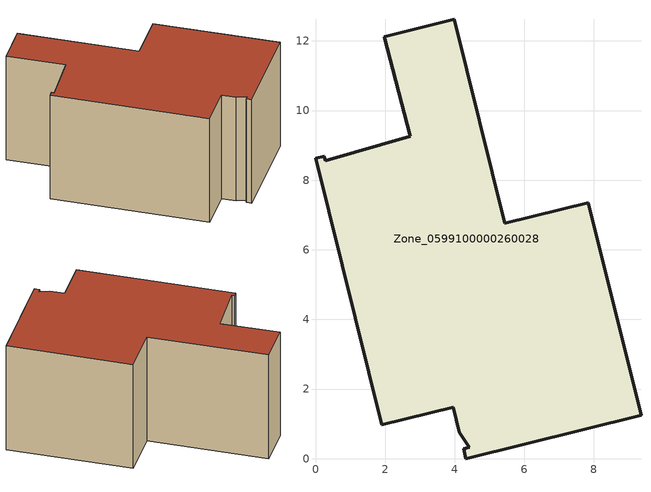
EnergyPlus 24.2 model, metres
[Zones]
Zone_0599100000260028
 floor ground (C_G): 3.96,1.47 1.9,0.97 0,8.63 0.25,8.69 0.27,8.56 2.72,9.26 1.98,12.12 3.98,12.62 5.43,6.76 7.84,7.35 9.35,1.24 4.32,0 4.25,0.28 4.42,0.32 4.13,0.76 z0
 wall outside (C_F): 1.9,0.97 3.96,1.47 4.13,0.76 4.42,0.32 4.25,0.28 4.32,0 9.35,1.24 7.84,7.35 5.43,6.76 3.98,12.62 1.98,12.12 2.72,9.26 0.27,8.56 0.25,8.69 0,8.63 1.9,0.97 z0:5.91
 roof outside (C_R): 4.42,0.32 4.25,0.28 4.32,0 9.35,1.24 7.84,7.35 5.43,6.76 3.98,12.62 1.98,12.12 2.72,9.26 0.27,8.56 0.25,8.69 0,8.63 1.9,0.97 3.96,1.47 4.13,0.76 z5.91
[BUILDING]
Pand.0599100000260028: North Axis=0; Terrain=City; Loads Convergence Tolerance Value=0.04; Temperature Convergence Tolerance Value=0.4; Solar Distribution=FullExterior; Maximum Number of Warmup Days=25; Minimum Number of Warmup Days=1
[Site:Location]
Rotterdam.The.Hague.AP_ZH_NLD Design_Conditions: Latitude=51.96; Longitude=4.45; Time Zone=1; Elevation=-4.5
[SITE:GROUNDTEMPERATURE:BUILDINGSURFACE]
18, 18, 18, 18, 18, 18, 18, 18, 18, 18, 18, 18
[MATERIAL] Thermal Absorptance=0.9; Solar Absorptance=0.7; Visible Absorptance=0.7
Name | Roughness | Thickness | Conductivity | Density | Specific Heat
G.TI.1965-1974 | MediumSmooth | 0.15 | 0.882353 | 540 | 1210
F.TI.1965-1974 | Rough | 0.3 | 0.697674 | 1920 | 840
R.TI.1965-1974 | MediumRough | 0.2 | 0.232558 | 1500 | 1000
[CONSTRUCTION]
C_G: G.TI.1965-1974
C_F: F.TI.1965-1974
C_R: R.TI.1965-1974
[ZONE]
Zone_0599100000260028: Type=1; Multiplier=1; Ceiling Height=Autocalculate; Volume=Autocalculate; Floor Area=autocalculate; Part of Total Floor Area=Yes
[ZONEINFILTRATION:DESIGNFLOWRATE]
Infil_Zone_0599100000260028: Zone or ZoneList or Space or SpaceList=Zone_0599100000260028; Schedule=AlwaysOn; Design Flow Rate Calculation Method=Flow/Area; Flow Rate per Floor Area=0.003; Constant Term Coefficient=1; Temperature Term Coefficient=0; Velocity Term Coefficient=0; Velocity Squared Term Coefficient=0
[HVACTEMPLATE:ZONE:IDEALLOADSAIRSYSTEM]
Zone_0599100000260028: Maximum Heating Supply Air Temperature=50; Minimum Cooling Supply Air Temperature=13; Maximum Heating Supply Air Humidity Ratio=0.0156; Minimum Cooling Supply Air Humidity Ratio=0.0077; Heating Limit=NoLimit; Cooling Limit=NoLimit; Dehumidification Control Type=ConstantSensibleHeatRatio; Cooling Sensible Heat Ratio=0.7; Dehumidification Setpoint=60; Humidification Control Type=None; Humidification Setpoint=30; Outdoor Air Method=None; Outdoor Air Flow Rate per Person=0.00944; Outdoor Air Flow Rate per Zone Floor Area=0; Outdoor Air Flow Rate per Zone=0; Demand Controlled Ventilation Type=None; Outdoor Air Economizer Type=NoEconomizer; Heat Recovery Type=None; Sensible Heat Recovery Effectiveness=0.7; Latent Heat Recovery Effectiveness=0.65
[ZONECONTROL:THERMOSTAT]
ThermostatControl_Zone_0599100000260028: Zone or ZoneList=Zone_0599100000260028; Control Type Schedule=DualSetpointControlType; Control 1=Thermostat_Zone_0599100000260028; Temperature Difference Between Cutout And Setpoint=0
[THERMOSTATSETPOINT:DUALSETPOINT]
Thermostat_Zone_0599100000260028: Heating Setpoint Temperature Schedule=HeatingSetpoint_Zone_0599100000260028; Cooling Setpoint Temperature Schedule=CoolingSetpoint_Zone_0599100000260028
[SCHEDULE:COMPACT]
HeatingSetpoint_Zone_0599100000260028: Through: 12/31, For: AllDays, Until: 24:00, 21
CoolingSetpoint_Zone_0599100000260028: Through: 12/31, For: AllDays, Until: 24:00, 24
DualSetpointControlType: Through: 12/31, For: AllDays, Until: 24:00, 4
AlwaysOn: Through: 12/31, For: AllDays, Until: 24:00, 1
